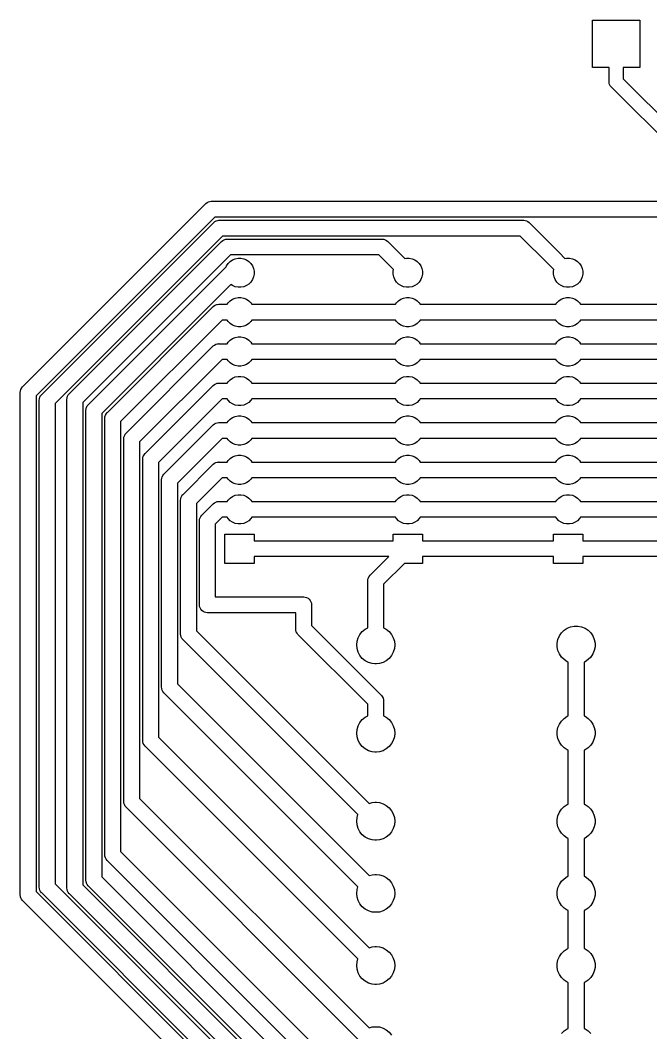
# Model space of a CAD drawing. Extents: x 54 to 197, y -172 to -74.
# Drawn here: x 53.7 to 93.6, y -138.4 to -74.2 of the extents above; entities that cross this region are included whole.
import ezdxf

# ---------------------------------------------------------------- set-up
doc = ezdxf.new("R2010")
doc.units = 0
doc.header["$MEASUREMENT"] = 0
doc.layers.add('BLACK', color=7, linetype='CONTINUOUS')

msp = doc.modelspace()

# ---------------------------------------------------------------- linework, layer by layer
at = {"layer": 'BLACK', "linetype": 'CONTINUOUS'}
for p, q in [((89.94, -77.192), (89.94, -74.192)), ((89.94, -74.192), (92.94, -74.192)), ((92.94, -74.192), (92.94, -77.192)), ((90.99, -77.192), (89.94, -77.192)), ((90.99, -78.0699), (90.99, -77.192)), ((92.94, -77.192), (91.89, -77.192)), ((91.89, -77.192), (91.89, -77.9056)), ((90.9878, -78.092), (90.99, -78.0699)), ((90.9965, -78.1802), (90.9878, -78.092)), ((91.0222, -78.265), (90.9965, -78.1802)), ((91.064, -78.3432), (91.0222, -78.265)), ((91.89, -77.9056), (101.792, -87.808)), ((91.1062, -78.3946), (91.064, -78.3432)), ((91.1203, -78.4117), (91.1062, -78.3946)), ((91.1062, -78.3946), (91.1062, -78.3946)), ((91.1374, -78.4258), (91.1203, -78.4117)), ((101.272, -88.5606), (91.1374, -78.4258)), ((53.8358, -97.4179), (65.419, -85.8348)), ((65.419, -85.8348), (65.4346, -85.8157)), ((65.4346, -85.8157), (65.5108, -85.7532)), ((65.5108, -85.7532), (65.5976, -85.7068)), ((65.5976, -85.7068), (65.6919, -85.6782)), ((65.6919, -85.6782), (65.7653, -85.671)), ((65.7653, -85.671), (65.7899, -85.6686)), ((65.7899, -85.6686), (65.8144, -85.671)), ((65.8144, -85.671), (94.5024, -85.671)), ((65.997, -86.671), (54.672, -97.996)), ((55.0358, -97.915), (65.916, -87.0348)), ((65.916, -87.0348), (65.9317, -87.0157)), ((65.9317, -87.0157), (66.0078, -86.9532)), ((94.3199, -86.671), (65.997, -86.671)), ((66.0078, -86.9532), (66.0947, -86.9068)), ((66.0947, -86.9068), (66.1889, -86.8782)), ((66.1889, -86.8782), (66.2624, -86.871)), ((66.2624, -86.871), (66.2869, -86.8686)), ((66.2869, -86.8686), (66.3115, -86.871)), ((66.3115, -86.871), (85.5424, -86.871)), ((85.5424, -86.871), (85.567, -86.8686)), ((85.567, -86.8686), (85.5915, -86.871)), ((85.5915, -86.871), (85.665, -86.8782)), ((85.665, -86.8782), (85.7593, -86.9068)), ((85.7593, -86.9068), (85.8461, -86.9532)), ((85.8461, -86.9532), (85.9223, -87.0157)), ((85.9223, -87.0157), (85.9379, -87.0348)), ((85.9379, -87.0348), (87.8379, -88.9348)), ((66.494, -87.871), (55.872, -98.493)), ((85.3599, -87.871), (66.494, -87.871)), ((87.1308, -89.6419), (85.3599, -87.871)), ((56.7958, -97.8521), (66.4131, -88.2348)), ((66.4131, -88.2348), (66.4287, -88.2157)), ((66.4287, -88.2157), (66.5049, -88.1533)), ((66.5049, -88.1533), (66.5917, -88.1068)), ((66.5917, -88.1068), (66.686, -88.0782)), ((66.686, -88.0782), (66.7594, -88.071)), ((66.7594, -88.071), (66.784, -88.0686)), ((66.7594, -88.071), (66.7594, -88.071)), ((66.784, -88.0686), (66.8086, -88.071)), ((66.8086, -88.071), (76.5824, -88.071)), ((76.5824, -88.071), (76.607, -88.0686)), ((76.607, -88.0686), (76.6316, -88.071)), ((76.6316, -88.071), (76.705, -88.0782)), ((76.705, -88.0782), (76.7993, -88.1068)), ((76.7993, -88.1068), (76.8861, -88.1533)), ((76.8861, -88.1533), (76.9623, -88.2157)), ((76.9623, -88.2157), (76.9779, -88.2348)), ((76.9779, -88.2348), (77.6779, -88.9348)), ((66.9911, -89.071), (57.6319, -98.4302)), ((76.3999, -89.071), (66.9911, -89.071)), ((76.9708, -89.6419), (76.3999, -89.071)), ((77.6779, -88.9348), (77.6779, -88.9348)), ((77.6779, -88.9348), (78.0351, -89.292)), ((87.8379, -88.9348), (87.8379, -88.9348)), ((87.8379, -88.9348), (88.1951, -89.292)), ((66.6879, -89.8598), (66.7035, -89.8407)), ((66.7035, -89.8407), (66.7133, -89.8327)), ((66.7133, -89.8327), (66.7443, -89.7578)), ((66.7443, -89.7578), (66.8455, -89.6063)), ((66.8455, -89.6063), (66.9743, -89.4775)), ((66.9743, -89.4775), (67.1258, -89.3763)), ((67.1258, -89.3763), (67.2942, -89.3065)), ((67.2942, -89.3065), (67.4729, -89.271)), ((67.4729, -89.271), (67.6551, -89.271)), ((67.6551, -89.271), (67.8338, -89.3065)), ((67.8338, -89.3065), (68.0022, -89.3763)), ((68.0022, -89.3763), (68.1537, -89.4775)), ((68.1537, -89.4775), (68.2825, -89.6063)), ((68.2825, -89.6063), (68.3837, -89.7578)), ((68.3837, -89.7578), (68.4535, -89.9262)), ((77.328, -89.9991), (76.9708, -89.6419)), ((76.9708, -89.6419), (76.9708, -89.6419)), ((78.0351, -89.292), (78.1409, -89.271)), ((78.1409, -89.271), (78.3231, -89.271)), ((78.3231, -89.271), (78.5018, -89.3065)), ((78.5018, -89.3065), (78.6702, -89.3763)), ((78.6702, -89.3763), (78.8217, -89.4775)), ((78.8217, -89.4775), (78.9505, -89.6063)), ((78.9505, -89.6063), (79.0517, -89.7578)), ((79.0517, -89.7578), (79.1215, -89.9262)), ((87.488, -89.9991), (87.1308, -89.6419)), ((87.1308, -89.6419), (87.1308, -89.6419)), ((88.1951, -89.292), (88.3009, -89.271)), ((88.3009, -89.271), (88.4831, -89.271)), ((88.4831, -89.271), (88.6618, -89.3065)), ((88.6618, -89.3065), (88.8302, -89.3763)), ((88.8302, -89.3763), (88.9817, -89.4775)), ((88.9817, -89.4775), (89.1105, -89.6063)), ((89.1105, -89.6063), (89.2117, -89.7578)), ((89.2117, -89.7578), (89.2815, -89.9262)), ((57.9958, -98.5519), (66.6879, -89.8598)), ((68.4535, -90.4658), (68.3837, -90.6342)), ((68.4535, -89.9262), (68.489, -90.1049)), ((68.489, -90.2871), (68.4535, -90.4658)), ((68.489, -90.1049), (68.489, -90.2871)), ((77.307, -90.1049), (77.328, -89.9991)), ((77.307, -90.2871), (77.307, -90.1049)), ((77.3425, -90.4658), (77.307, -90.2871)), ((77.4123, -90.6342), (77.3425, -90.4658)), ((79.1215, -90.4658), (79.0517, -90.6342)), ((79.1215, -89.9262), (79.157, -90.1049)), ((79.157, -90.2871), (79.1215, -90.4658)), ((79.157, -90.1049), (79.157, -90.2871)), ((87.467, -90.1049), (87.488, -89.9991)), ((87.467, -90.2871), (87.467, -90.1049)), ((87.5025, -90.4658), (87.467, -90.2871)), ((87.5723, -90.6342), (87.5025, -90.4658)), ((89.2815, -90.4658), (89.2117, -90.6342)), ((89.2815, -89.9262), (89.317, -90.1049)), ((89.317, -90.2871), (89.2815, -90.4658)), ((89.317, -90.1049), (89.317, -90.2871)), ((67.0181, -90.9438), (58.8319, -99.1299)), ((67.1258, -91.0157), (67.0181, -90.9438)), ((67.2942, -91.0855), (67.1258, -91.0157)), ((67.4729, -91.121), (67.2942, -91.0855)), ((67.6551, -91.121), (67.4729, -91.121)), ((67.8338, -91.0855), (67.6551, -91.121)), ((68.0022, -91.0157), (67.8338, -91.0855)), ((68.1537, -90.9145), (68.0022, -91.0157)), ((68.2825, -90.7857), (68.1537, -90.9145)), ((68.3837, -90.6342), (68.2825, -90.7857)), ((77.5135, -90.7857), (77.4123, -90.6342)), ((77.6423, -90.9145), (77.5135, -90.7857)), ((77.7938, -91.0157), (77.6423, -90.9145)), ((77.9622, -91.0855), (77.7938, -91.0157)), ((78.1409, -91.121), (77.9622, -91.0855)), ((78.3231, -91.121), (78.1409, -91.121)), ((78.5018, -91.0855), (78.3231, -91.121)), ((78.6702, -91.0157), (78.5018, -91.0855)), ((78.8217, -90.9145), (78.6702, -91.0157)), ((78.9505, -90.7857), (78.8217, -90.9145)), ((79.0517, -90.6342), (78.9505, -90.7857)), ((87.6735, -90.7857), (87.5723, -90.6342)), ((87.8023, -90.9145), (87.6735, -90.7857)), ((87.9538, -91.0157), (87.8023, -90.9145)), ((88.1222, -91.0855), (87.9538, -91.0157)), ((88.3009, -91.121), (88.1222, -91.0855)), ((88.4831, -91.121), (88.3009, -91.121)), ((88.6618, -91.0855), (88.4831, -91.121)), ((88.8302, -91.0157), (88.6618, -91.0855)), ((88.9817, -90.9145), (88.8302, -91.0157)), ((89.1105, -90.7857), (88.9817, -90.9145)), ((89.2117, -90.6342), (89.1105, -90.7857)), ((67.2942, -91.8065), (67.4729, -91.771)), ((67.4729, -91.771), (67.6551, -91.771)), ((67.6551, -91.771), (67.8338, -91.8065)), ((77.9622, -91.8065), (78.1409, -91.771)), ((78.1409, -91.771), (78.3231, -91.771)), ((78.3231, -91.771), (78.5018, -91.8065)), ((88.1222, -91.8065), (88.3009, -91.771)), ((88.3009, -91.771), (88.4831, -91.771)), ((88.4831, -91.771), (88.6618, -91.8065)), ((59.1958, -99.049), (65.8849, -92.3598)), ((65.8849, -92.3598), (65.9006, -92.3407)), ((65.9006, -92.3407), (65.9767, -92.2783)), ((65.9767, -92.2783), (66.0636, -92.2318)), ((66.0636, -92.2318), (66.1292, -92.2119)), ((66.1292, -92.2119), (66.1578, -92.2032)), ((66.1578, -92.2032), (66.2559, -92.1936)), ((66.2559, -92.1936), (66.2804, -92.196)), ((66.2804, -92.196), (66.7856, -92.196)), ((66.7856, -92.196), (66.8455, -92.1063)), ((66.8455, -92.1063), (66.9743, -91.9775)), ((66.9743, -91.9775), (67.1258, -91.8763)), ((67.1258, -91.8763), (67.2942, -91.8065)), ((67.8338, -91.8065), (68.0022, -91.8763)), ((68.0022, -91.8763), (68.1537, -91.9775)), ((68.1537, -91.9775), (68.2825, -92.1063)), ((68.2825, -92.1063), (68.3424, -92.196)), ((68.3424, -92.196), (77.4536, -92.196)), ((77.4536, -92.196), (77.5135, -92.1063)), ((77.5135, -92.1063), (77.6423, -91.9775)), ((77.6423, -91.9775), (77.7938, -91.8763)), ((77.7938, -91.8763), (77.9622, -91.8065)), ((78.5018, -91.8065), (78.6702, -91.8763)), ((78.6702, -91.8763), (78.8217, -91.9775)), ((78.8217, -91.9775), (78.9505, -92.1063)), ((78.9505, -92.1063), (79.0104, -92.196)), ((79.0104, -92.196), (87.6136, -92.196)), ((87.6136, -92.196), (87.6735, -92.1063)), ((87.6735, -92.1063), (87.8023, -91.9775)), ((87.8023, -91.9775), (87.9538, -91.8763)), ((87.9538, -91.8763), (88.1222, -91.8065)), ((88.6618, -91.8065), (88.8302, -91.8763)), ((88.8302, -91.8763), (88.9817, -91.9775)), ((88.9817, -91.9775), (89.1105, -92.1063)), ((89.1105, -92.1063), (89.1704, -92.196)), ((89.1704, -92.196), (97.7736, -92.196)), ((66.463, -93.196), (60.032, -99.627)), ((66.7856, -93.196), (66.463, -93.196)), ((66.8455, -93.2857), (66.7856, -93.196)), ((66.9743, -93.4145), (66.8455, -93.2857)), ((67.1258, -93.5157), (66.9743, -93.4145)), ((67.2942, -93.5855), (67.1258, -93.5157)), ((67.4729, -93.621), (67.2942, -93.5855)), ((67.6551, -93.621), (67.4729, -93.621)), ((67.8338, -93.5855), (67.6551, -93.621)), ((68.0022, -93.5157), (67.8338, -93.5855)), ((68.1537, -93.4145), (68.0022, -93.5157)), ((68.2825, -93.2857), (68.1537, -93.4145)), ((68.3424, -93.196), (68.2825, -93.2857)), ((77.4536, -93.196), (68.3424, -93.196)), ((77.5135, -93.2857), (77.4536, -93.196)), ((77.6423, -93.4145), (77.5135, -93.2857)), ((77.7938, -93.5157), (77.6423, -93.4145)), ((77.9622, -93.5855), (77.7938, -93.5157)), ((78.1409, -93.621), (77.9622, -93.5855)), ((78.3231, -93.621), (78.1409, -93.621)), ((78.5018, -93.5855), (78.3231, -93.621)), ((78.6702, -93.5157), (78.5018, -93.5855)), ((78.8217, -93.4145), (78.6702, -93.5157)), ((78.9505, -93.2857), (78.8217, -93.4145)), ((79.0104, -93.196), (78.9505, -93.2857)), ((87.6136, -93.196), (79.0104, -93.196)), ((87.6735, -93.2857), (87.6136, -93.196)), ((87.8023, -93.4145), (87.6735, -93.2857)), ((87.9538, -93.5157), (87.8023, -93.4145)), ((88.1222, -93.5855), (87.9538, -93.5157)), ((88.3009, -93.621), (88.1222, -93.5855)), ((88.4831, -93.621), (88.3009, -93.621)), ((88.6618, -93.5855), (88.4831, -93.621)), ((88.8302, -93.5157), (88.6618, -93.5855)), ((88.9817, -93.4145), (88.8302, -93.5157)), ((89.1105, -93.2857), (88.9817, -93.4145)), ((89.1704, -93.196), (89.1105, -93.2857)), ((97.7736, -93.196), (89.1704, -93.196)), ((67.1258, -94.3763), (67.2942, -94.3065)), ((67.2942, -94.3065), (67.4729, -94.271)), ((67.4729, -94.271), (67.6551, -94.271)), ((67.6551, -94.271), (67.8338, -94.3065)), ((67.8338, -94.3065), (68.0022, -94.3763)), ((77.7938, -94.3763), (77.9622, -94.3065)), ((77.9622, -94.3065), (78.1409, -94.271)), ((78.1409, -94.271), (78.3231, -94.271)), ((78.3231, -94.271), (78.5018, -94.3065)), ((78.5018, -94.3065), (78.6702, -94.3763)), ((87.9538, -94.3763), (88.1222, -94.3065)), ((88.1222, -94.3065), (88.3009, -94.271)), ((88.3009, -94.271), (88.4831, -94.271)), ((88.4831, -94.271), (88.6618, -94.3065)), ((88.6618, -94.3065), (88.8302, -94.3763)), ((60.3958, -100.349), (65.8849, -94.8598)), ((65.8849, -94.8598), (65.9006, -94.8407)), ((65.9006, -94.8407), (65.9767, -94.7783)), ((65.9767, -94.7783), (66.0636, -94.7318)), ((66.0636, -94.7318), (66.1578, -94.7032)), ((66.1578, -94.7032), (66.2313, -94.696)), ((66.2313, -94.696), (66.2559, -94.6936)), ((66.2559, -94.6936), (66.2804, -94.696)), ((66.2804, -94.696), (66.7856, -94.696)), ((66.7856, -94.696), (66.8455, -94.6063)), ((66.8455, -94.6063), (66.9743, -94.4775)), ((66.9743, -94.4775), (67.1258, -94.3763)), ((68.0022, -94.3763), (68.1537, -94.4775)), ((68.1537, -94.4775), (68.2825, -94.6063)), ((68.2825, -94.6063), (68.3424, -94.696)), ((68.3424, -94.696), (77.4536, -94.696)), ((77.4536, -94.696), (77.5135, -94.6063)), ((77.5135, -94.6063), (77.6423, -94.4775)), ((77.6423, -94.4775), (77.7938, -94.3763)), ((78.6702, -94.3763), (78.8217, -94.4775)), ((78.8217, -94.4775), (78.9505, -94.6063)), ((78.9505, -94.6063), (79.0104, -94.696)), ((79.0104, -94.696), (87.6136, -94.696)), ((87.6136, -94.696), (87.6735, -94.6063)), ((87.6735, -94.6063), (87.8023, -94.4775)), ((87.8023, -94.4775), (87.9538, -94.3763)), ((88.8302, -94.3763), (88.9817, -94.4775)), ((88.9817, -94.4775), (89.1105, -94.6063)), ((89.1105, -94.6063), (89.1704, -94.696)), ((89.1704, -94.696), (97.7736, -94.696)), ((66.463, -95.696), (61.232, -100.927)), ((66.7856, -95.696), (66.463, -95.696)), ((66.8455, -95.7857), (66.7856, -95.696)), ((66.9743, -95.9145), (66.8455, -95.7857)), ((67.1258, -96.0157), (66.9743, -95.9145)), ((67.2942, -96.0855), (67.1258, -96.0157)), ((67.4729, -96.121), (67.2942, -96.0855)), ((67.6551, -96.121), (67.4729, -96.121)), ((67.8338, -96.0855), (67.6551, -96.121)), ((68.0022, -96.0157), (67.8338, -96.0855)), ((68.1537, -95.9145), (68.0022, -96.0157)), ((68.2825, -95.7857), (68.1537, -95.9145)), ((68.3424, -95.696), (68.2825, -95.7857)), ((77.4536, -95.696), (68.3424, -95.696)), ((77.5135, -95.7857), (77.4536, -95.696)), ((77.6423, -95.9145), (77.5135, -95.7857)), ((77.7938, -96.0157), (77.6423, -95.9145)), ((77.9622, -96.0855), (77.7938, -96.0157)), ((78.1409, -96.121), (77.9622, -96.0855)), ((78.3231, -96.121), (78.1409, -96.121)), ((78.5018, -96.0855), (78.3231, -96.121)), ((78.6702, -96.0157), (78.5018, -96.0855)), ((78.8217, -95.9145), (78.6702, -96.0157)), ((78.9505, -95.7857), (78.8217, -95.9145)), ((79.0104, -95.696), (78.9505, -95.7857)), ((87.6136, -95.696), (79.0104, -95.696)), ((87.6735, -95.7857), (87.6136, -95.696)), ((87.8023, -95.9145), (87.6735, -95.7857)), ((87.9538, -96.0157), (87.8023, -95.9145)), ((88.1222, -96.0855), (87.9538, -96.0157)), ((88.3009, -96.121), (88.1222, -96.0855)), ((88.4831, -96.121), (88.3009, -96.121)), ((88.6618, -96.0855), (88.4831, -96.121)), ((88.8302, -96.0157), (88.6618, -96.0855)), ((88.9817, -95.9145), (88.8302, -96.0157)), ((89.1105, -95.7857), (88.9817, -95.9145)), ((89.1704, -95.696), (89.1105, -95.7857)), ((97.7736, -95.696), (89.1704, -95.696)), ((66.9743, -96.9775), (67.1258, -96.8763)), ((67.1258, -96.8763), (67.2942, -96.8065)), ((67.2942, -96.8065), (67.4729, -96.771)), ((67.4729, -96.771), (67.6551, -96.771)), ((67.6551, -96.771), (67.8338, -96.8065)), ((67.8338, -96.8065), (68.0022, -96.8763)), ((68.0022, -96.8763), (68.1537, -96.9775)), ((77.6423, -96.9775), (77.7938, -96.8763)), ((77.7938, -96.8763), (77.9622, -96.8065)), ((77.9622, -96.8065), (78.1409, -96.771)), ((78.1409, -96.771), (78.3231, -96.771)), ((78.3231, -96.771), (78.5018, -96.8065)), ((78.5018, -96.8065), (78.6702, -96.8763)), ((78.6702, -96.8763), (78.8217, -96.9775)), ((87.8023, -96.9775), (87.9538, -96.8763)), ((87.9538, -96.8763), (88.1222, -96.8065)), ((88.1222, -96.8065), (88.3009, -96.771)), ((88.3009, -96.771), (88.4831, -96.771)), ((88.4831, -96.771), (88.6618, -96.8065)), ((88.6618, -96.8065), (88.8302, -96.8763)), ((88.8302, -96.8763), (88.9817, -96.9775)), ((53.7078, -97.5966), (53.7446, -97.5277)), ((53.7446, -97.5277), (53.7542, -97.5097)), ((53.7542, -97.5097), (53.8167, -97.4336)), ((53.8167, -97.4336), (53.8358, -97.4179)), ((61.5958, -101.649), (65.8849, -97.3598)), ((65.8849, -97.3598), (65.9006, -97.3407)), ((65.9006, -97.3407), (65.9767, -97.2783)), ((65.9767, -97.2783), (66.0636, -97.2318)), ((66.0636, -97.2318), (66.1578, -97.2032)), ((66.1578, -97.2032), (66.2313, -97.196)), ((66.2313, -97.196), (66.2559, -97.1936)), ((66.2559, -97.1936), (66.2804, -97.196)), ((66.2804, -97.196), (66.7856, -97.196)), ((66.7856, -97.196), (66.8455, -97.1063)), ((66.8455, -97.1063), (66.9743, -96.9775)), ((68.1537, -96.9775), (68.2825, -97.1063)), ((68.2825, -97.1063), (68.3424, -97.196)), ((68.3424, -97.196), (77.4536, -97.196)), ((77.4536, -97.196), (77.5135, -97.1063)), ((77.5135, -97.1063), (77.6423, -96.9775)), ((78.8217, -96.9775), (78.9505, -97.1063)), ((78.9505, -97.1063), (79.0104, -97.196)), ((79.0104, -97.196), (87.6136, -97.196)), ((87.6136, -97.196), (87.6735, -97.1063)), ((87.6735, -97.1063), (87.8023, -96.9775)), ((88.9817, -96.9775), (89.1105, -97.1063)), ((89.1105, -97.1063), (89.1704, -97.196)), ((89.1704, -97.196), (97.7736, -97.196)), ((53.6696, -97.7889), (53.6792, -97.6908)), ((53.672, -97.8134), (53.6696, -97.7889)), ((53.672, -129.615), (53.672, -97.8134)), ((53.6792, -97.6908), (53.7078, -97.5966)), ((54.672, -97.996), (54.672, -129.432)), ((54.8696, -98.2859), (54.8792, -98.1879)), ((54.8792, -98.1879), (54.9078, -98.0937)), ((54.9078, -98.0937), (54.9407, -98.0322)), ((54.9407, -98.0322), (54.9543, -98.0068)), ((54.9543, -98.0068), (55.0167, -97.9307)), ((55.0167, -97.9307), (55.0358, -97.915)), ((56.6295, -98.2231), (56.6392, -98.125)), ((56.6392, -98.125), (56.6678, -98.0308)), ((56.6678, -98.0308), (56.6943, -97.9811)), ((56.6943, -97.9811), (56.7142, -97.9439)), ((56.7142, -97.9439), (56.7767, -97.8678)), ((56.7767, -97.8678), (56.7958, -97.8521)), ((66.463, -98.196), (62.432, -102.227)), ((66.7856, -98.196), (66.463, -98.196)), ((66.8455, -98.2857), (66.7856, -98.196)), ((68.3424, -98.196), (68.2825, -98.2857)), ((77.4536, -98.196), (68.3424, -98.196)), ((77.5135, -98.2857), (77.4536, -98.196)), ((79.0104, -98.196), (78.9505, -98.2857)), ((87.6136, -98.196), (79.0104, -98.196)), ((87.6735, -98.2857), (87.6136, -98.196)), ((89.1704, -98.196), (89.1105, -98.2857)), ((97.7736, -98.196), (89.1704, -98.196)), ((54.872, -98.3105), (54.8696, -98.2859)), ((54.872, -129.118), (54.872, -98.3105)), ((55.872, -98.493), (55.872, -128.935)), ((56.6319, -98.2476), (56.6295, -98.2231)), ((56.6319, -129.18), (56.6319, -98.2476)), ((57.6319, -98.4302), (57.6319, -128.998)), ((57.8295, -98.9228), (57.8392, -98.8248)), ((57.8392, -98.8248), (57.8525, -98.7809)), ((57.8525, -98.7809), (57.8678, -98.7306)), ((57.8678, -98.7306), (57.9142, -98.6437)), ((57.9142, -98.6437), (57.9767, -98.5676)), ((57.9767, -98.5676), (57.9958, -98.5519)), ((66.9743, -98.4145), (66.8455, -98.2857)), ((67.1258, -98.5157), (66.9743, -98.4145)), ((67.2942, -98.5855), (67.1258, -98.5157)), ((67.4729, -98.621), (67.2942, -98.5855)), ((67.6551, -98.621), (67.4729, -98.621)), ((67.8338, -98.5855), (67.6551, -98.621)), ((68.0022, -98.5157), (67.8338, -98.5855)), ((68.1537, -98.4145), (68.0022, -98.5157)), ((68.2825, -98.2857), (68.1537, -98.4145)), ((77.6423, -98.4145), (77.5135, -98.2857)), ((77.7938, -98.5157), (77.6423, -98.4145)), ((77.9622, -98.5855), (77.7938, -98.5157)), ((78.1409, -98.621), (77.9622, -98.5855)), ((78.3231, -98.621), (78.1409, -98.621)), ((78.5018, -98.5855), (78.3231, -98.621)), ((78.6702, -98.5157), (78.5018, -98.5855)), ((78.8217, -98.4145), (78.6702, -98.5157)), ((78.9505, -98.2857), (78.8217, -98.4145)), ((87.8023, -98.4145), (87.6735, -98.2857)), ((87.9538, -98.5157), (87.8023, -98.4145)), ((88.1222, -98.5855), (87.9538, -98.5157)), ((88.3009, -98.621), (88.1222, -98.5855)), ((88.4831, -98.621), (88.3009, -98.621)), ((88.6618, -98.5855), (88.4831, -98.621)), ((88.8302, -98.5157), (88.6618, -98.5855)), ((88.9817, -98.4145), (88.8302, -98.5157)), ((89.1105, -98.2857), (88.9817, -98.4145)), ((57.8319, -98.9474), (57.8295, -98.9228)), ((57.8319, -128.683), (57.8319, -98.9474)), ((58.8319, -99.1299), (58.8319, -128.501)), ((59.0295, -99.4199), (59.0392, -99.3219)), ((59.032, -99.4445), (59.0295, -99.4199)), ((59.032, -127.071), (59.032, -99.4445)), ((59.0392, -99.3219), (59.0678, -99.2276)), ((59.0678, -99.2276), (59.105, -99.158)), ((59.105, -99.158), (59.1142, -99.1408)), ((59.1142, -99.1408), (59.1767, -99.0646)), ((59.1767, -99.0646), (59.1958, -99.049)), ((66.8455, -99.6063), (66.9743, -99.4775)), ((66.9743, -99.4775), (67.1258, -99.3763)), ((67.1258, -99.3763), (67.2942, -99.3065)), ((67.2942, -99.3065), (67.4729, -99.271)), ((67.4729, -99.271), (67.6551, -99.271)), ((67.6551, -99.271), (67.8338, -99.3065)), ((67.8338, -99.3065), (68.0022, -99.3763)), ((68.0022, -99.3763), (68.1537, -99.4775)), ((68.1537, -99.4775), (68.2825, -99.6063)), ((77.5135, -99.6063), (77.6423, -99.4775)), ((77.6423, -99.4775), (77.7938, -99.3763)), ((77.7938, -99.3763), (77.9622, -99.3065)), ((77.9622, -99.3065), (78.1409, -99.271)), ((78.1409, -99.271), (78.3231, -99.271)), ((78.3231, -99.271), (78.5018, -99.3065)), ((78.5018, -99.3065), (78.6702, -99.3763)), ((78.6702, -99.3763), (78.8217, -99.4775)), ((78.8217, -99.4775), (78.9505, -99.6063)), ((87.6735, -99.6063), (87.8023, -99.4775)), ((87.8023, -99.4775), (87.9538, -99.3763)), ((87.9538, -99.3763), (88.1222, -99.3065)), ((88.1222, -99.3065), (88.3009, -99.271)), ((88.3009, -99.271), (88.4831, -99.271)), ((88.4831, -99.271), (88.6618, -99.3065)), ((88.6618, -99.3065), (88.8302, -99.3763)), ((88.8302, -99.3763), (88.9817, -99.4775)), ((88.9817, -99.4775), (89.1105, -99.6063)), ((60.032, -99.627), (60.032, -126.889)), ((62.7958, -102.949), (65.8849, -99.8598)), ((65.8849, -99.8598), (65.9006, -99.8407)), ((65.9006, -99.8407), (65.9767, -99.7783)), ((65.9767, -99.7783), (66.0636, -99.7318)), ((66.0636, -99.7318), (66.1578, -99.7032)), ((66.1578, -99.7032), (66.2559, -99.6936)), ((66.2559, -99.6936), (66.2804, -99.696)), ((66.2804, -99.696), (66.7856, -99.696)), ((66.7856, -99.696), (66.8455, -99.6063)), ((68.2825, -99.6063), (68.3424, -99.696)), ((68.3424, -99.696), (77.4536, -99.696)), ((77.4536, -99.696), (77.5135, -99.6063)), ((78.9505, -99.6063), (79.0104, -99.696)), ((79.0104, -99.696), (87.6136, -99.696)), ((87.6136, -99.696), (87.6735, -99.6063)), ((89.1105, -99.6063), (89.1704, -99.696)), ((89.1704, -99.696), (97.7736, -99.696)), ((60.2295, -100.72), (60.2392, -100.622)), ((60.232, -100.744), (60.2295, -100.72)), ((60.232, -123.699), (60.232, -100.744)), ((60.2392, -100.622), (60.2678, -100.528)), ((60.2678, -100.528), (60.29, -100.486)), ((60.29, -100.486), (60.3142, -100.441)), ((60.3142, -100.441), (60.3767, -100.365)), ((60.3767, -100.365), (60.3958, -100.349)), ((66.463, -100.696), (63.632, -103.527)), ((66.7856, -100.696), (66.463, -100.696)), ((66.8455, -100.786), (66.7856, -100.696)), ((68.3424, -100.696), (68.2825, -100.786)), ((77.4536, -100.696), (68.3424, -100.696)), ((77.5135, -100.786), (77.4536, -100.696)), ((79.0104, -100.696), (78.9505, -100.786)), ((87.6136, -100.696), (79.0104, -100.696)), ((87.6735, -100.786), (87.6136, -100.696)), ((89.1704, -100.696), (89.1105, -100.786)), ((97.7736, -100.696), (89.1704, -100.696)), ((61.232, -100.927), (61.232, -123.517)), ((66.9743, -100.914), (66.8455, -100.786)), ((67.1258, -101.016), (66.9743, -100.914)), ((67.2942, -101.085), (67.1258, -101.016)), ((67.4729, -101.121), (67.2942, -101.085)), ((67.6551, -101.121), (67.4729, -101.121)), ((67.8338, -101.085), (67.6551, -101.121)), ((68.0022, -101.016), (67.8338, -101.085)), ((68.1537, -100.914), (68.0022, -101.016)), ((68.2825, -100.786), (68.1537, -100.914)), ((77.6423, -100.914), (77.5135, -100.786)), ((77.7938, -101.016), (77.6423, -100.914)), ((77.9622, -101.085), (77.7938, -101.016)), ((78.1409, -101.121), (77.9622, -101.085)), ((78.3231, -101.121), (78.1409, -101.121)), ((78.5018, -101.085), (78.3231, -101.121)), ((78.6702, -101.016), (78.5018, -101.085)), ((78.8217, -100.914), (78.6702, -101.016)), ((78.9505, -100.786), (78.8217, -100.914)), ((87.8023, -100.914), (87.6735, -100.786)), ((87.9538, -101.016), (87.8023, -100.914)), ((88.1222, -101.085), (87.9538, -101.016)), ((88.3009, -101.121), (88.1222, -101.085)), ((88.4831, -101.121), (88.3009, -101.121)), ((88.6618, -101.085), (88.4831, -101.121)), ((88.8302, -101.016), (88.6618, -101.085)), ((88.9817, -100.914), (88.8302, -101.016)), ((89.1105, -100.786), (88.9817, -100.914)), ((61.4296, -102.02), (61.4392, -101.922)), ((61.432, -102.044), (61.4296, -102.02)), ((61.432, -119.819), (61.432, -102.044)), ((61.4392, -101.922), (61.4678, -101.828)), ((61.4678, -101.828), (61.4833, -101.799)), ((61.4833, -101.799), (61.5142, -101.741)), ((61.5142, -101.741), (61.5767, -101.665)), ((61.5767, -101.665), (61.5958, -101.649)), ((66.8455, -102.106), (66.9743, -101.978)), ((66.9743, -101.978), (67.1258, -101.876)), ((67.1258, -101.876), (67.2942, -101.807)), ((67.2942, -101.807), (67.4729, -101.771)), ((67.4729, -101.771), (67.6551, -101.771)), ((67.6551, -101.771), (67.8338, -101.807)), ((67.8338, -101.807), (68.0022, -101.876)), ((68.0022, -101.876), (68.1537, -101.978)), ((68.1537, -101.978), (68.2825, -102.106)), ((77.5135, -102.106), (77.6423, -101.978)), ((77.6423, -101.978), (77.7938, -101.876)), ((77.7938, -101.876), (77.9622, -101.807)), ((77.9622, -101.807), (78.1409, -101.771)), ((78.1409, -101.771), (78.3231, -101.771)), ((78.3231, -101.771), (78.5018, -101.807)), ((78.5018, -101.807), (78.6702, -101.876)), ((78.6702, -101.876), (78.8217, -101.978)), ((78.8217, -101.978), (78.9505, -102.106)), ((87.6735, -102.106), (87.8023, -101.978)), ((87.8023, -101.978), (87.9538, -101.876)), ((87.9538, -101.876), (88.1222, -101.807)), ((88.1222, -101.807), (88.3009, -101.771)), ((88.3009, -101.771), (88.4831, -101.771)), ((88.4831, -101.771), (88.6618, -101.807)), ((88.6618, -101.807), (88.8302, -101.876)), ((88.8302, -101.876), (88.9817, -101.978)), ((88.9817, -101.978), (89.1105, -102.106)), ((62.432, -102.227), (62.432, -119.637)), ((63.9958, -104.249), (65.8849, -102.36)), ((65.8849, -102.36), (65.9006, -102.341)), ((65.9006, -102.341), (65.9767, -102.278)), ((65.9767, -102.278), (66.0636, -102.232)), ((66.0636, -102.232), (66.1578, -102.203)), ((66.1578, -102.203), (66.2313, -102.196)), ((66.2313, -102.196), (66.2559, -102.194)), ((66.2313, -102.196), (66.2313, -102.196)), ((66.2559, -102.194), (66.2804, -102.196)), ((66.2804, -102.196), (66.7856, -102.196)), ((66.7856, -102.196), (66.8455, -102.106)), ((68.2825, -102.106), (68.3424, -102.196)), ((68.3424, -102.196), (77.4536, -102.196)), ((77.4536, -102.196), (77.5135, -102.106)), ((78.9505, -102.106), (79.0104, -102.196)), ((79.0104, -102.196), (87.6136, -102.196)), ((87.6136, -102.196), (87.6735, -102.106)), ((89.1105, -102.106), (89.1704, -102.196)), ((89.1704, -102.196), (97.7736, -102.196)), ((62.6296, -103.32), (62.6392, -103.222)), ((62.632, -103.344), (62.6296, -103.32)), ((62.6392, -103.222), (62.6678, -103.128)), ((62.6678, -103.128), (62.6752, -103.114)), ((62.6752, -103.114), (62.7142, -103.041)), ((62.7142, -103.041), (62.7767, -102.965)), ((62.7767, -102.965), (62.7958, -102.949)), ((66.463, -103.196), (64.832, -104.827)), ((66.7856, -103.196), (66.463, -103.196)), ((66.8455, -103.286), (66.7856, -103.196)), ((66.9743, -103.414), (66.8455, -103.286)), ((68.2825, -103.286), (68.1537, -103.414)), ((68.3424, -103.196), (68.2825, -103.286)), ((77.4536, -103.196), (68.3424, -103.196)), ((77.5135, -103.286), (77.4536, -103.196)), ((77.6423, -103.414), (77.5135, -103.286)), ((78.9505, -103.286), (78.8217, -103.414)), ((79.0104, -103.196), (78.9505, -103.286)), ((87.6136, -103.196), (79.0104, -103.196)), ((87.6735, -103.286), (87.6136, -103.196)), ((87.8023, -103.414), (87.6735, -103.286)), ((89.1105, -103.286), (88.9817, -103.414)), ((89.1704, -103.196), (89.1105, -103.286)), ((97.7736, -103.196), (89.1704, -103.196)), ((62.632, -116.447), (62.632, -103.344)), ((63.632, -103.527), (63.632, -116.265)), ((67.1258, -103.516), (66.9743, -103.414)), ((67.2942, -103.585), (67.1258, -103.516)), ((67.4729, -103.621), (67.2942, -103.585)), ((67.6551, -103.621), (67.4729, -103.621)), ((67.8338, -103.585), (67.6551, -103.621)), ((68.0022, -103.516), (67.8338, -103.585)), ((68.1537, -103.414), (68.0022, -103.516)), ((77.7938, -103.516), (77.6423, -103.414)), ((77.9622, -103.585), (77.7938, -103.516)), ((78.1409, -103.621), (77.9622, -103.585)), ((78.3231, -103.621), (78.1409, -103.621)), ((78.5018, -103.585), (78.3231, -103.621)), ((78.6702, -103.516), (78.5018, -103.585)), ((78.8217, -103.414), (78.6702, -103.516)), ((87.9538, -103.516), (87.8023, -103.414)), ((88.1222, -103.585), (87.9538, -103.516)), ((88.3009, -103.621), (88.1222, -103.585)), ((88.4831, -103.621), (88.3009, -103.621)), ((88.6618, -103.585), (88.4831, -103.621)), ((88.8302, -103.516), (88.6618, -103.585)), ((88.9817, -103.414), (88.8302, -103.516)), ((63.8296, -104.62), (63.8392, -104.522)), ((63.8392, -104.522), (63.8678, -104.428)), ((63.8678, -104.428), (63.8952, -104.376)), ((63.8952, -104.376), (63.9142, -104.341)), ((63.9142, -104.341), (63.9767, -104.265)), ((63.9767, -104.265), (63.9958, -104.249)), ((66.7856, -104.696), (66.8455, -104.606)), ((66.8455, -104.606), (66.9743, -104.478)), ((66.9743, -104.478), (67.1258, -104.376)), ((67.1258, -104.376), (67.2942, -104.307)), ((67.2942, -104.307), (67.4729, -104.271)), ((67.4729, -104.271), (67.6551, -104.271)), ((67.6551, -104.271), (67.8338, -104.307)), ((67.8338, -104.307), (68.0022, -104.376)), ((68.0022, -104.376), (68.1537, -104.478)), ((68.1537, -104.478), (68.2825, -104.606)), ((68.2825, -104.606), (68.3424, -104.696)), ((77.4536, -104.696), (77.5135, -104.606)), ((77.5135, -104.606), (77.6423, -104.478)), ((77.6423, -104.478), (77.7938, -104.376)), ((77.7938, -104.376), (77.9622, -104.307)), ((77.9622, -104.307), (78.1409, -104.271)), ((78.1409, -104.271), (78.3231, -104.271)), ((78.3231, -104.271), (78.5018, -104.307)), ((78.5018, -104.307), (78.6702, -104.376)), ((78.6702, -104.376), (78.8217, -104.478)), ((78.8217, -104.478), (78.9505, -104.606)), ((78.9505, -104.606), (79.0104, -104.696)), ((87.6136, -104.696), (87.6735, -104.606)), ((87.6735, -104.606), (87.8023, -104.478)), ((87.8023, -104.478), (87.9538, -104.376)), ((87.9538, -104.376), (88.1222, -104.307)), ((88.1222, -104.307), (88.3009, -104.271)), ((88.3009, -104.271), (88.4831, -104.271)), ((88.4831, -104.271), (88.6618, -104.307)), ((88.6618, -104.307), (88.8302, -104.376)), ((88.8302, -104.376), (88.9817, -104.478)), ((88.9817, -104.478), (89.1105, -104.606)), ((89.1105, -104.606), (89.1704, -104.696)), ((63.832, -104.644), (63.8296, -104.62)), ((63.832, -113.075), (63.832, -104.644)), ((64.832, -104.827), (64.832, -112.893)), ((65.1958, -105.549), (65.8849, -104.86)), ((65.8849, -104.86), (65.9006, -104.841)), ((65.9006, -104.841), (65.9767, -104.778)), ((65.9767, -104.778), (66.0636, -104.732)), ((66.0636, -104.732), (66.1578, -104.703)), ((66.1578, -104.703), (66.2313, -104.696)), ((66.2313, -104.696), (66.2559, -104.694)), ((66.2559, -104.694), (66.2804, -104.696)), ((66.2804, -104.696), (66.7856, -104.696)), ((68.3424, -104.696), (77.4536, -104.696)), ((79.0104, -104.696), (87.6136, -104.696)), ((89.1704, -104.696), (97.7736, -104.696)), ((65.0296, -105.92), (65.0392, -105.822)), ((65.0392, -105.822), (65.0678, -105.728)), ((65.0678, -105.728), (65.0847, -105.696)), ((65.0847, -105.696), (65.1143, -105.641)), ((65.1143, -105.641), (65.1767, -105.565)), ((65.1767, -105.565), (65.1958, -105.549)), ((66.463, -105.696), (66.032, -106.127)), ((66.7856, -105.696), (66.463, -105.696)), ((66.8455, -105.786), (66.7856, -105.696)), ((66.9743, -105.914), (66.8455, -105.786)), ((68.2825, -105.786), (68.1537, -105.914)), ((68.3424, -105.696), (68.2825, -105.786)), ((77.4536, -105.696), (68.3424, -105.696)), ((77.5135, -105.786), (77.4536, -105.696)), ((77.6423, -105.914), (77.5135, -105.786)), ((78.9505, -105.786), (78.8217, -105.914)), ((79.0104, -105.696), (78.9505, -105.786)), ((87.6136, -105.696), (79.0104, -105.696)), ((87.6735, -105.786), (87.6136, -105.696)), ((87.8023, -105.914), (87.6735, -105.786)), ((89.1105, -105.786), (88.9817, -105.914)), ((89.1704, -105.696), (89.1105, -105.786)), ((97.7736, -105.696), (89.1704, -105.696)), ((65.032, -105.944), (65.0296, -105.92)), ((65.032, -111.227), (65.032, -105.944)), ((66.032, -106.127), (66.032, -110.752)), ((67.1258, -106.016), (66.9743, -105.914)), ((67.2942, -106.085), (67.1258, -106.016)), ((67.4729, -106.121), (67.2942, -106.085)), ((67.6551, -106.121), (67.4729, -106.121)), ((67.8338, -106.085), (67.6551, -106.121)), ((68.0022, -106.016), (67.8338, -106.085)), ((68.1537, -105.914), (68.0022, -106.016)), ((77.7938, -106.016), (77.6423, -105.914)), ((77.9622, -106.085), (77.7938, -106.016)), ((78.1409, -106.121), (77.9622, -106.085)), ((78.3231, -106.121), (78.1409, -106.121)), ((78.5018, -106.085), (78.3231, -106.121)), ((78.6702, -106.016), (78.5018, -106.085)), ((78.8217, -105.914), (78.6702, -106.016)), ((87.9538, -106.016), (87.8023, -105.914)), ((88.1222, -106.085), (87.9538, -106.016)), ((88.3009, -106.121), (88.1222, -106.085)), ((88.4831, -106.121), (88.3009, -106.121)), ((88.6618, -106.085), (88.4831, -106.121)), ((88.8302, -106.016), (88.6618, -106.085)), ((88.9817, -105.914), (88.8302, -106.016)), ((66.639, -108.621), (66.639, -106.771)), ((66.639, -106.771), (68.489, -106.771)), ((68.489, -106.771), (68.489, -107.196)), ((77.307, -107.196), (77.307, -106.771)), ((77.307, -106.771), (79.157, -106.771)), ((79.157, -106.771), (79.157, -107.196)), ((87.467, -107.196), (87.467, -106.771)), ((87.467, -106.771), (89.317, -106.771)), ((89.317, -106.771), (89.317, -107.196)), ((68.489, -107.196), (77.307, -107.196)), ((79.157, -107.196), (87.467, -107.196)), ((89.317, -107.196), (97.627, -107.196)), ((77.0249, -108.196), (68.489, -108.196)), ((68.489, -108.196), (68.489, -108.621)), ((75.8638, -109.357), (77.0249, -108.196)), ((87.467, -108.196), (79.157, -108.196)), ((79.157, -108.196), (79.157, -108.621)), ((87.467, -108.621), (87.467, -108.196)), ((97.627, -108.196), (89.317, -108.196)), ((89.317, -108.196), (89.317, -108.621)), ((68.489, -108.621), (66.639, -108.621)), ((78.0141, -108.621), (76.7, -109.935)), ((79.157, -108.621), (78.0141, -108.621)), ((89.317, -108.621), (87.467, -108.621)), ((75.6976, -109.728), (75.7072, -109.63)), ((75.7, -109.753), (75.6976, -109.728)), ((75.7, -112.699), (75.7, -109.753)), ((75.7072, -109.63), (75.7358, -109.536)), ((75.7358, -109.536), (75.7718, -109.468)), ((75.7718, -109.468), (75.7823, -109.449)), ((75.7823, -109.449), (75.8447, -109.373)), ((75.8447, -109.373), (75.8638, -109.357)), ((76.7, -109.935), (76.7, -112.699)), ((66.032, -110.752), (71.6034, -110.752)), ((71.6034, -110.752), (71.628, -110.75)), ((71.628, -110.75), (71.6526, -110.752)), ((71.6526, -110.752), (71.726, -110.759)), ((71.726, -110.759), (71.8203, -110.788)), ((71.8203, -110.788), (71.9071, -110.834)), ((71.9071, -110.834), (71.9833, -110.897)), ((71.9833, -110.897), (72.0457, -110.973)), ((72.0457, -110.973), (72.0922, -111.06)), ((65.0296, -111.252), (65.032, -111.227)), ((65.0392, -111.35), (65.0296, -111.252)), ((65.0678, -111.444), (65.0392, -111.35)), ((65.0874, -111.481), (65.0678, -111.444)), ((65.1143, -111.531), (65.0874, -111.481)), ((65.1767, -111.607), (65.1143, -111.531)), ((65.2529, -111.67), (65.1767, -111.607)), ((65.3397, -111.716), (65.2529, -111.67)), ((72.0922, -111.06), (72.1208, -111.154)), ((72.1208, -111.154), (72.1304, -111.252)), ((72.1304, -111.252), (72.128, -111.277)), ((72.128, -111.277), (72.128, -112.569)), ((65.434, -111.745), (65.3397, -111.716)), ((65.532, -111.754), (65.434, -111.745)), ((65.5566, -111.752), (65.532, -111.754)), ((71.128, -111.752), (65.5566, -111.752)), ((71.128, -112.751), (71.128, -111.752)), ((64.832, -112.893), (75.7804, -123.841)), ((71.1256, -112.776), (71.128, -112.751)), ((71.1352, -112.874), (71.1256, -112.776)), ((71.1638, -112.968), (71.1352, -112.874)), ((72.128, -112.569), (76.5362, -116.977)), ((75.1974, -113.122), (75.3474, -112.939)), ((75.3474, -112.939), (75.5301, -112.789)), ((75.5301, -112.789), (75.7, -112.699)), ((76.7, -112.699), (76.8699, -112.789)), ((76.8699, -112.789), (77.0526, -112.939)), ((77.0526, -112.939), (77.2026, -113.122)), ((87.9679, -113.027), (88.135, -112.86)), ((88.135, -112.86), (88.3316, -112.729)), ((88.3316, -112.729), (88.55, -112.638)), ((88.55, -112.638), (88.7818, -112.592)), ((88.7818, -112.592), (89.0182, -112.592)), ((89.0182, -112.592), (89.25, -112.638)), ((89.25, -112.638), (89.4684, -112.729)), ((89.4684, -112.729), (89.665, -112.86)), ((89.665, -112.86), (89.8321, -113.027)), ((63.8296, -113.1), (63.832, -113.075)), ((63.832, -113.125), (63.8296, -113.1)), ((63.8392, -113.198), (63.832, -113.125)), ((63.8678, -113.292), (63.8392, -113.198)), ((63.9142, -113.379), (63.8678, -113.292)), ((63.9767, -113.455), (63.9142, -113.379)), ((63.9958, -113.471), (63.9767, -113.455)), ((75.0733, -124.548), (63.9958, -113.471)), ((71.2103, -113.055), (71.1638, -112.968)), ((71.2727, -113.131), (71.2103, -113.055)), ((71.2918, -113.147), (71.2727, -113.131)), ((75.7, -117.555), (71.2918, -113.147)), ((74.9942, -113.792), (75.0174, -113.557)), ((75.0174, -113.557), (75.086, -113.331)), ((75.086, -113.331), (75.1974, -113.122)), ((77.2026, -113.122), (77.314, -113.331)), ((77.314, -113.331), (77.3826, -113.557)), ((77.3826, -113.557), (77.4058, -113.792)), ((87.7, -113.674), (87.7461, -113.442)), ((87.7461, -113.442), (87.8366, -113.224)), ((87.8366, -113.224), (87.9679, -113.027)), ((89.8321, -113.027), (89.9634, -113.224)), ((89.9634, -113.224), (90.0539, -113.442)), ((90.0539, -113.442), (90.1, -113.674)), ((75.0174, -114.027), (74.9942, -113.792)), ((75.086, -114.253), (75.0174, -114.027)), ((77.3826, -114.027), (77.314, -114.253)), ((77.4058, -113.792), (77.3826, -114.027)), ((87.7, -113.91), (87.7, -113.674)), ((87.7461, -114.142), (87.7, -113.91)), ((87.8366, -114.36), (87.7461, -114.142)), ((90.0539, -114.142), (89.9634, -114.36)), ((90.1, -113.91), (90.0539, -114.142)), ((90.1, -113.674), (90.1, -113.91)), ((75.1974, -114.462), (75.086, -114.253)), ((75.3474, -114.645), (75.1974, -114.462)), ((75.5301, -114.795), (75.3474, -114.645)), ((75.7386, -114.906), (75.5301, -114.795)), ((76.8699, -114.795), (76.6614, -114.906)), ((77.0526, -114.645), (76.8699, -114.795)), ((77.2026, -114.462), (77.0526, -114.645)), ((77.314, -114.253), (77.2026, -114.462)), ((87.9679, -114.557), (87.8366, -114.36)), ((88.135, -114.724), (87.9679, -114.557)), ((88.3316, -114.855), (88.135, -114.724)), ((88.4, -114.884), (88.3316, -114.855)), ((88.4, -118.288), (88.4, -114.884)), ((89.4684, -114.855), (89.4, -114.884)), ((89.4, -114.884), (89.4, -118.288)), ((89.665, -114.724), (89.4684, -114.855)), ((89.8321, -114.557), (89.665, -114.724)), ((89.9634, -114.36), (89.8321, -114.557)), ((75.9648, -114.975), (75.7386, -114.906)), ((76.141, -114.992), (75.9648, -114.975)), ((76.2589, -114.992), (76.141, -114.992)), ((76.4352, -114.975), (76.2589, -114.992)), ((76.6614, -114.906), (76.4352, -114.975)), ((62.6296, -116.472), (62.632, -116.447)), ((62.6378, -116.556), (62.6296, -116.472)), ((62.6392, -116.57), (62.6378, -116.556)), ((62.6678, -116.664), (62.6392, -116.57)), ((62.7142, -116.751), (62.6678, -116.664)), ((62.7767, -116.827), (62.7142, -116.751)), ((63.632, -116.265), (75.7804, -128.413)), ((62.7958, -116.843), (62.7767, -116.827)), ((75.0733, -129.12), (62.7958, -116.843)), ((76.5362, -116.977), (76.5553, -116.993)), ((76.5553, -116.993), (76.6177, -117.069)), ((76.6177, -117.069), (76.6642, -117.156)), ((76.6642, -117.156), (76.6928, -117.25)), ((76.6928, -117.25), (76.7, -117.323)), ((76.7, -117.323), (76.7, -117.323)), ((76.7, -117.323), (76.7024, -117.348)), ((76.7024, -117.348), (76.7, -117.373)), ((76.7, -117.373), (76.7, -118.287)), ((75.7, -118.287), (75.7, -117.555)), ((75.086, -118.919), (75.1974, -118.71)), ((75.1974, -118.71), (75.3474, -118.527)), ((75.3474, -118.527), (75.5301, -118.377)), ((75.5301, -118.377), (75.7, -118.287)), ((76.7, -118.287), (76.8699, -118.377)), ((76.8699, -118.377), (77.0526, -118.527)), ((77.0526, -118.527), (77.2026, -118.71)), ((77.2026, -118.71), (77.314, -118.919)), ((87.8366, -118.812), (87.9679, -118.615)), ((87.9679, -118.615), (88.135, -118.448)), ((88.135, -118.448), (88.3316, -118.317)), ((88.3316, -118.317), (88.4, -118.288)), ((89.4, -118.288), (89.4684, -118.317)), ((89.4684, -118.317), (89.665, -118.448)), ((89.665, -118.448), (89.8321, -118.615)), ((89.8321, -118.615), (89.9634, -118.812)), ((74.9942, -119.38), (75.0174, -119.145)), ((75.0174, -119.615), (74.9942, -119.38)), ((75.0174, -119.145), (75.086, -118.919)), ((77.314, -118.919), (77.3826, -119.145)), ((77.3826, -119.145), (77.4058, -119.38)), ((77.4058, -119.38), (77.3826, -119.615)), ((87.7, -119.262), (87.7461, -119.03)), ((87.7, -119.498), (87.7, -119.262)), ((87.7461, -119.03), (87.8366, -118.812)), ((89.9634, -118.812), (90.0539, -119.03)), ((90.0539, -119.03), (90.1, -119.262)), ((90.1, -119.262), (90.1, -119.498)), ((61.4296, -119.844), (61.432, -119.819)), ((61.4363, -119.913), (61.4296, -119.844)), ((61.4392, -119.942), (61.4363, -119.913)), ((61.4678, -120.036), (61.4392, -119.942)), ((62.432, -119.637), (75.7804, -132.985)), ((75.086, -119.841), (75.0174, -119.615)), ((75.1974, -120.05), (75.086, -119.841)), ((77.314, -119.841), (77.2026, -120.05)), ((77.3826, -119.615), (77.314, -119.841)), ((87.7461, -119.73), (87.7, -119.498)), ((87.8366, -119.948), (87.7461, -119.73)), ((87.9679, -120.145), (87.8366, -119.948)), ((89.9634, -119.948), (89.8321, -120.145)), ((90.0539, -119.73), (89.9634, -119.948)), ((90.1, -119.498), (90.0539, -119.73)), ((61.5142, -120.123), (61.4678, -120.036)), ((61.5767, -120.199), (61.5142, -120.123)), ((61.5958, -120.215), (61.5767, -120.199)), ((75.0733, -133.692), (61.5958, -120.215)), ((75.3474, -120.233), (75.1974, -120.05)), ((75.5301, -120.383), (75.3474, -120.233)), ((75.7386, -120.494), (75.5301, -120.383)), ((75.9648, -120.563), (75.7386, -120.494)), ((76.141, -120.58), (75.9648, -120.563)), ((76.2589, -120.58), (76.141, -120.58)), ((76.4352, -120.563), (76.2589, -120.58)), ((76.6614, -120.494), (76.4352, -120.563)), ((76.8699, -120.383), (76.6614, -120.494)), ((77.0526, -120.233), (76.8699, -120.383)), ((77.2026, -120.05), (77.0526, -120.233)), ((88.135, -120.312), (87.9679, -120.145)), ((88.3316, -120.443), (88.135, -120.312)), ((88.4, -120.472), (88.3316, -120.443)), ((88.4, -123.876), (88.4, -120.472)), ((89.4684, -120.443), (89.4, -120.472)), ((89.4, -120.472), (89.4, -123.876)), ((89.665, -120.312), (89.4684, -120.443)), ((89.8321, -120.145), (89.665, -120.312)), ((60.2295, -123.724), (60.232, -123.699)), ((60.2356, -123.785), (60.2295, -123.724)), ((60.2392, -123.822), (60.2356, -123.785)), ((60.2678, -123.916), (60.2392, -123.822)), ((61.232, -123.517), (75.7804, -138.065)), ((75.7804, -123.841), (75.9648, -123.785)), ((75.9648, -123.785), (76.141, -123.768)), ((76.141, -123.768), (76.2589, -123.768)), ((76.2589, -123.768), (76.4352, -123.785)), ((76.4352, -123.785), (76.6614, -123.854)), ((76.6614, -123.854), (76.8699, -123.965)), ((60.3142, -124.003), (60.2678, -123.916)), ((60.3767, -124.079), (60.3142, -124.003)), ((60.3958, -124.095), (60.3767, -124.079)), ((75.0733, -138.772), (60.3958, -124.095)), ((76.8699, -123.965), (77.0526, -124.115)), ((77.0526, -124.115), (77.2026, -124.298)), ((77.2026, -124.298), (77.314, -124.507)), ((77.314, -124.507), (77.3826, -124.733)), ((87.7461, -124.618), (87.8366, -124.4)), ((87.8366, -124.4), (87.9679, -124.203)), ((87.9679, -124.203), (88.135, -124.036)), ((88.135, -124.036), (88.3316, -123.905)), ((88.3316, -123.905), (88.4, -123.876)), ((89.4, -123.876), (89.4684, -123.905)), ((89.4684, -123.905), (89.665, -124.036)), ((89.665, -124.036), (89.8321, -124.203)), ((89.8321, -124.203), (89.9634, -124.4)), ((89.9634, -124.4), (90.0539, -124.618)), ((74.9942, -124.968), (75.0174, -124.733)), ((75.0174, -125.203), (74.9942, -124.968)), ((75.0174, -124.733), (75.0733, -124.548)), ((77.3826, -124.733), (77.4058, -124.968)), ((77.4058, -124.968), (77.3826, -125.203)), ((87.7, -124.85), (87.7461, -124.618)), ((87.7, -125.086), (87.7, -124.85)), ((87.7461, -125.318), (87.7, -125.086)), ((90.0539, -124.618), (90.1, -124.85)), ((90.1, -125.086), (90.0539, -125.318)), ((90.1, -124.85), (90.1, -125.086)), ((75.086, -125.429), (75.0174, -125.203)), ((75.1974, -125.638), (75.086, -125.429)), ((75.3474, -125.821), (75.1974, -125.638)), ((77.2026, -125.638), (77.0526, -125.821)), ((77.314, -125.429), (77.2026, -125.638)), ((77.3826, -125.203), (77.314, -125.429)), ((87.8366, -125.536), (87.7461, -125.318)), ((87.9679, -125.733), (87.8366, -125.536)), ((88.135, -125.9), (87.9679, -125.733)), ((89.8321, -125.733), (89.665, -125.9)), ((89.9634, -125.536), (89.8321, -125.733)), ((90.0539, -125.318), (89.9634, -125.536)), ((75.5301, -125.971), (75.3474, -125.821)), ((75.7386, -126.082), (75.5301, -125.971)), ((75.9648, -126.151), (75.7386, -126.082)), ((76.141, -126.168), (75.9648, -126.151)), ((76.2589, -126.168), (76.141, -126.168)), ((76.4352, -126.151), (76.2589, -126.168)), ((76.6614, -126.082), (76.4352, -126.151)), ((76.8699, -125.971), (76.6614, -126.082)), ((77.0526, -125.821), (76.8699, -125.971)), ((88.3316, -126.031), (88.135, -125.9)), ((88.4, -126.06), (88.3316, -126.031)), ((88.4, -128.448), (88.4, -126.06)), ((89.4684, -126.031), (89.4, -126.06)), ((89.4, -126.06), (89.4, -128.448)), ((89.665, -125.9), (89.4684, -126.031)), ((59.0295, -127.096), (59.032, -127.071)), ((60.032, -126.889), (75.7804, -142.637)), ((59.0392, -127.194), (59.0295, -127.096)), ((59.0479, -127.223), (59.0392, -127.194)), ((59.0678, -127.288), (59.0479, -127.223)), ((59.1142, -127.375), (59.0678, -127.288)), ((59.1767, -127.451), (59.1142, -127.375)), ((59.1958, -127.467), (59.1767, -127.451)), ((75.0733, -143.344), (59.1958, -127.467)), ((75.7804, -128.413), (75.9648, -128.357)), ((75.9648, -128.357), (76.141, -128.34)), ((76.141, -128.34), (76.2589, -128.34)), ((76.2589, -128.34), (76.4352, -128.357)), ((76.4352, -128.357), (76.6614, -128.426)), ((55.872, -128.935), (86.203, -159.266)), ((57.6319, -128.998), (80.788, -152.154)), ((57.8295, -128.708), (57.8319, -128.683)), ((57.8392, -128.806), (57.8295, -128.708)), ((57.8586, -128.87), (57.8392, -128.806)), ((57.8678, -128.9), (57.8586, -128.87)), ((57.9142, -128.987), (57.8678, -128.9)), ((57.9767, -129.063), (57.9142, -128.987)), ((58.8319, -128.501), (75.4951, -145.164)), ((76.6614, -128.426), (76.8699, -128.537)), ((76.8699, -128.537), (77.0526, -128.687)), ((77.0526, -128.687), (77.2026, -128.87)), ((77.2026, -128.87), (77.314, -129.079)), ((87.7461, -129.19), (87.8366, -128.972)), ((87.8366, -128.972), (87.9679, -128.775)), ((87.9679, -128.775), (88.135, -128.608)), ((88.135, -128.608), (88.3316, -128.477)), ((88.3316, -128.477), (88.4, -128.448)), ((89.4, -128.448), (89.4684, -128.477)), ((89.4684, -128.477), (89.665, -128.608)), ((89.665, -128.608), (89.8321, -128.775)), ((89.8321, -128.775), (89.9634, -128.972)), ((89.9634, -128.972), (90.0539, -129.19)), ((53.6696, -129.639), (53.672, -129.615)), ((53.6792, -129.737), (53.6696, -129.639)), ((54.672, -129.432), (92.2179, -166.978)), ((54.8696, -129.142), (54.872, -129.118)), ((54.8792, -129.24), (54.8696, -129.142)), ((54.8851, -129.26), (54.8792, -129.24)), ((54.9078, -129.334), (54.8851, -129.26)), ((54.9543, -129.421), (54.9078, -129.334)), ((55.0167, -129.497), (54.9543, -129.421)), ((55.0358, -129.513), (55.0167, -129.497)), ((85.6249, -160.102), (55.0358, -129.513)), ((56.6295, -129.205), (56.6319, -129.18)), ((56.6392, -129.303), (56.6295, -129.205)), ((56.6399, -129.305), (56.6392, -129.303)), ((56.6678, -129.397), (56.6399, -129.305)), ((56.7142, -129.484), (56.6678, -129.397)), ((56.7767, -129.56), (56.7142, -129.484)), ((56.7958, -129.576), (56.7767, -129.56)), ((80.21, -152.99), (56.7958, -129.576)), ((57.9958, -129.079), (57.9767, -129.063)), ((74.9171, -146), (57.9958, -129.079)), ((74.9942, -129.54), (75.0174, -129.305)), ((75.0174, -129.775), (74.9942, -129.54)), ((75.0174, -129.305), (75.0733, -129.12)), ((77.314, -129.079), (77.3826, -129.305)), ((77.3826, -129.305), (77.4058, -129.54)), ((77.4058, -129.54), (77.3826, -129.775)), ((87.7, -129.422), (87.7461, -129.19)), ((87.7, -129.658), (87.7, -129.422)), ((90.0539, -129.19), (90.1, -129.422)), ((90.1, -129.422), (90.1, -129.658)), ((53.6871, -129.763), (53.6792, -129.737)), ((53.7078, -129.831), (53.6871, -129.763)), ((53.7542, -129.918), (53.7078, -129.831)), ((53.8167, -129.994), (53.7542, -129.918)), ((53.8358, -130.01), (53.8167, -129.994)), ((91.6399, -167.814), (53.8358, -130.01)), ((75.086, -130.001), (75.0174, -129.775)), ((75.1974, -130.21), (75.086, -130.001)), ((75.3474, -130.393), (75.1974, -130.21)), ((77.2026, -130.21), (77.0526, -130.393)), ((77.314, -130.001), (77.2026, -130.21)), ((77.3826, -129.775), (77.314, -130.001)), ((87.7461, -129.89), (87.7, -129.658)), ((87.8366, -130.108), (87.7461, -129.89)), ((87.9679, -130.305), (87.8366, -130.108)), ((89.9634, -130.108), (89.8321, -130.305)), ((90.0539, -129.89), (89.9634, -130.108)), ((90.1, -129.658), (90.0539, -129.89)), ((75.5301, -130.543), (75.3474, -130.393)), ((75.7386, -130.654), (75.5301, -130.543)), ((75.9648, -130.723), (75.7386, -130.654)), ((76.141, -130.74), (75.9648, -130.723)), ((76.2589, -130.74), (76.141, -130.74)), ((76.4352, -130.723), (76.2589, -130.74)), ((76.6614, -130.654), (76.4352, -130.723)), ((76.8699, -130.543), (76.6614, -130.654)), ((77.0526, -130.393), (76.8699, -130.543)), ((88.135, -130.472), (87.9679, -130.305)), ((88.3316, -130.603), (88.135, -130.472)), ((88.4, -130.632), (88.3316, -130.603)), ((88.4, -133.02), (88.4, -130.632)), ((89.4684, -130.603), (89.4, -130.632)), ((89.4, -130.632), (89.4, -133.02)), ((89.665, -130.472), (89.4684, -130.603)), ((89.8321, -130.305), (89.665, -130.472)), ((75.7804, -132.985), (75.9648, -132.929)), ((75.9648, -132.929), (76.141, -132.912)), ((76.141, -132.912), (76.2589, -132.912)), ((76.2589, -132.912), (76.4352, -132.929)), ((76.4352, -132.929), (76.6614, -132.998)), ((76.6614, -132.998), (76.8699, -133.109)), ((76.8699, -133.109), (77.0526, -133.259)), ((77.0526, -133.259), (77.2026, -133.442)), ((77.2026, -133.442), (77.314, -133.651)), ((87.8366, -133.544), (87.9679, -133.347)), ((87.9679, -133.347), (88.135, -133.18)), ((88.135, -133.18), (88.3316, -133.049)), ((88.3316, -133.049), (88.4, -133.02)), ((89.4, -133.02), (89.4684, -133.049)), ((89.4684, -133.049), (89.665, -133.18)), ((89.665, -133.18), (89.8321, -133.347)), ((89.8321, -133.347), (89.9634, -133.544)), ((74.9942, -134.112), (75.0174, -133.877)), ((75.0174, -134.347), (74.9942, -134.112)), ((75.0174, -133.877), (75.0733, -133.692)), ((77.314, -133.651), (77.3826, -133.877)), ((77.3826, -133.877), (77.4058, -134.112)), ((77.4058, -134.112), (77.3826, -134.347)), ((87.7, -133.994), (87.7461, -133.762)), ((87.7, -134.23), (87.7, -133.994)), ((87.7461, -133.762), (87.8366, -133.544)), ((89.9634, -133.544), (90.0539, -133.762)), ((90.0539, -133.762), (90.1, -133.994)), ((90.1, -133.994), (90.1, -134.23)), ((75.086, -134.573), (75.0174, -134.347)), ((75.1974, -134.782), (75.086, -134.573)), ((75.3474, -134.965), (75.1974, -134.782)), ((77.2026, -134.782), (77.0526, -134.965)), ((77.314, -134.573), (77.2026, -134.782)), ((77.3826, -134.347), (77.314, -134.573)), ((87.7461, -134.462), (87.7, -134.23)), ((87.8366, -134.68), (87.7461, -134.462)), ((87.9679, -134.877), (87.8366, -134.68)), ((89.9634, -134.68), (89.8321, -134.877)), ((90.0539, -134.462), (89.9634, -134.68)), ((90.1, -134.23), (90.0539, -134.462)), ((75.5301, -135.115), (75.3474, -134.965)), ((75.7386, -135.226), (75.5301, -135.115)), ((75.9648, -135.295), (75.7386, -135.226)), ((76.141, -135.312), (75.9648, -135.295)), ((76.2589, -135.312), (76.141, -135.312)), ((76.4352, -135.295), (76.2589, -135.312)), ((76.6614, -135.226), (76.4352, -135.295)), ((76.8699, -135.115), (76.6614, -135.226)), ((77.0526, -134.965), (76.8699, -135.115)), ((88.135, -135.044), (87.9679, -134.877)), ((88.3316, -135.175), (88.135, -135.044)), ((88.4, -135.204), (88.3316, -135.175)), ((88.4, -138.1), (88.4, -135.204)), ((89.4684, -135.175), (89.4, -135.204)), ((89.4, -135.204), (89.4, -138.1)), ((89.665, -135.044), (89.4684, -135.175)), ((89.8321, -134.877), (89.665, -135.044)), ((75.9648, -138.009), (76.141, -137.992)), ((76.141, -137.992), (76.2589, -137.992)), ((76.2589, -137.992), (76.4352, -138.009)), ((75.7804, -138.065), (75.9648, -138.009)), ((76.4352, -138.009), (76.6614, -138.078)), ((76.6614, -138.078), (76.8699, -138.189)), ((76.8699, -138.189), (77.0526, -138.339)), ((77.0526, -138.339), (77.2026, -138.522)), ((87.9679, -138.427), (88.135, -138.26)), ((88.135, -138.26), (88.3316, -138.129)), ((88.3316, -138.129), (88.4, -138.1)), ((89.4, -138.1), (89.4684, -138.129)), ((89.4684, -138.129), (89.665, -138.26)), ((89.665, -138.26), (89.8321, -138.427))]:
    msp.add_line(p, q, dxfattribs=at)

doc.saveas('drawing.dxf')
